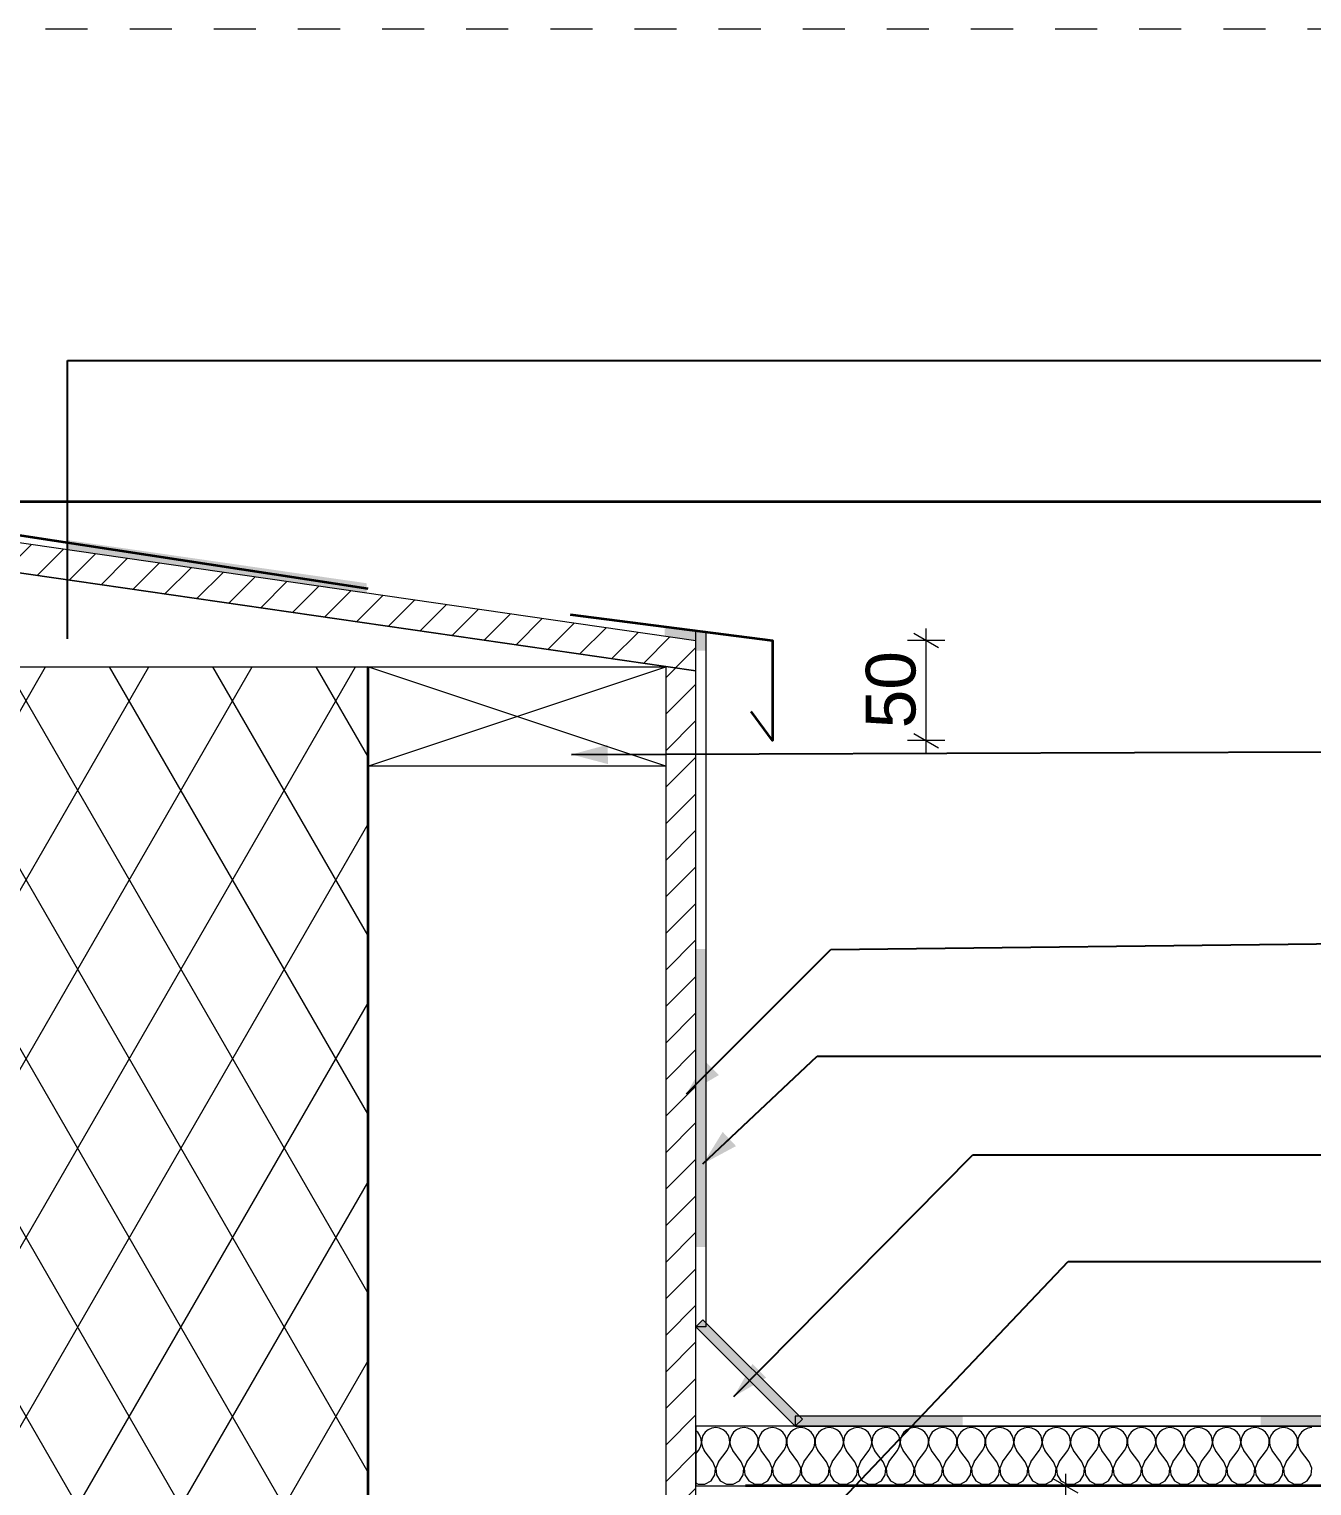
# Model space of a CAD drawing. Header units: millimetres. Extents: x -6345 to -3608, y 2414 to 4738.
# Drawn here: x -5120 to -4474, y 4005 to 4738 of the extents above; entities that cross this region are included whole.
import ezdxf

# ---------------------------------------------------------------- set-up
doc = ezdxf.new("R2010")
doc.units = ezdxf.units.MM
doc.header["$MEASUREMENT"] = 0
doc.linetypes.add('Dashed', pattern=[42.333333, 21.166667, -21.166667])
doc.linetypes.add('Wipeout_Contour', pattern=[1000, 0, -1000])
for name, color, linetype, lineweight in [('0_Pen_No__1', 7, 'Continuous', 13), ('Dimensioning - General_Pen_No__1', 7, 'Continuous', 13), ('LÕIGE_Pen_No__1', 7, 'Continuous', 13), ('New_0_Pen_No__2', 8, 'Continuous', 15), ('New_Dimensioning - General_Pen_No__1', 7, 'Continuous', 13), ('New_LÕIGE_Pen_No__1', 7, 'Continuous', 13), ('New_Shell - Roof_Pen_No__1', 7, 'Continuous', 13), ('New_Shell - Roof_Pen_No__21', 7, 'Continuous', 35), ('New_Structural - Bearing_Pen_No__21', 7, 'Continuous', 35), ('Structural - Bearing_Pen_No__1', 7, 'Continuous', 13), ('Structural - Bearing_Pen_No__27', 7, 'Continuous', 35)]:
    doc.layers.add(name, color=color, linetype=linetype, lineweight=lineweight)
for name, color, linetype in [('Dimensioning - General', 7, 'Continuous'), ('New_Dimensioning - General', 7, 'Continuous'), ('New_Shell - Roof', 7, 'Continuous'), ('Structural - Bearing', 7, 'Continuous')]:
    doc.layers.add(name, color=color, linetype=linetype)
doc.layers.add('New_Shell - Roof_Pen_No__102', color=7, linetype='Continuous', lineweight=13, true_color=0xcccccc)
doc.styles.add('GENERATED_STYLE_1', font='')
doc.styles.get('GENERATED_STYLE_1').set_extended_font_data('Arial')
doc.dimstyles.new('GENERATED_STYLE__1', dxfattribs={"dimtxt": 25, "dimasz": 9.5, "dimexe": 0.18, "dimexo": 0.0625, "dimgap": 0, "dimtad": 1, "dimdec": 0, "dimzin": 0, "dimdsep": 46, "dimtxsty": 'GENERATED_STYLE_1', "dimblk": 'ARROWHEAD_2', "dimblk1": 'ARROWHEAD_2', "dimblk2": 'ARROWHEAD_2', "dimcen": 0.09, "dimse1": 1, "dimse2": 1, "dimclrd": 7, "dimclre": 7, "dimclrt": 7, "dimadec": 0, "dimazin": 0, "dimtfac": 1, "dimtdec": 4, "dimtmove": 0, "dimatfit": 3, "dimfxl": 0, "dimtolj": 1, "dimtzin": 0, "dimarcsym": 0})
doc.dimstyles.new('GENERATED_STYLE__2', dxfattribs={"dimtxt": 30, "dimasz": 9.5, "dimexe": 0.18, "dimexo": 0.0625, "dimgap": 0, "dimtad": 1, "dimdec": 0, "dimzin": 0, "dimdsep": 46, "dimtxsty": 'GENERATED_STYLE_1', "dimblk": 'ARROWHEAD_2', "dimblk1": 'ARROWHEAD_2', "dimblk2": 'ARROWHEAD_2', "dimcen": 0.09, "dimse1": 1, "dimse2": 1, "dimclrd": 7, "dimclre": 7, "dimclrt": 7, "dimadec": 0, "dimazin": 0, "dimtfac": 1, "dimtdec": 4, "dimtmove": 0, "dimatfit": 3, "dimfxl": 0, "dimtolj": 1, "dimtzin": 0, "dimarcsym": 0})
doc.dimstyles.new('GENERATED_STYLE__4', dxfattribs={"dimtxt": 0.18, "dimasz": 0.948188, "dimexe": 0.18, "dimexo": 0.0625, "dimgap": 0, "dimtad": 0, "dimtih": 1, "dimtoh": 1, "dimdec": 4, "dimzin": 0, "dimdsep": 46, "dimcen": 0.09, "dimadec": 0, "dimazin": 0, "dimtfac": 1, "dimtdec": 4, "dimtmove": 0, "dimatfit": 3, "dimldrblk": 'ARROWHEAD_5', "dimfxl": 0, "dimtolj": 1, "dimtzin": 0, "dimarcsym": 0})
doc.dimstyles.new('GENERATED_STYLE__5', dxfattribs={"dimtxt": 0.18, "dimasz": 18.24, "dimexe": 0.18, "dimexo": 0.0625, "dimgap": 0, "dimtad": 0, "dimtih": 1, "dimtoh": 1, "dimdec": 4, "dimzin": 0, "dimdsep": 46, "dimcen": 0.09, "dimadec": 0, "dimazin": 0, "dimtfac": 1, "dimtdec": 4, "dimtmove": 0, "dimatfit": 3, "dimldrblk": 'ARROWHEAD_5', "dimfxl": 0, "dimtolj": 1, "dimtzin": 0, "dimarcsym": 0})
pattern_1 = [(45, (0, 0), (-9.192388, 9.192388), [])]

# ---------------------------------------------------------------- blocks, each defined once
blk = doc.blocks.new('*X11')
at = {"layer": 'New_Shell - Roof_Pen_No__1', "color": 7, "linetype": 'Continuous', "lineweight": 13}
for p, q in [((-4783.12, 4031.96), (-4784.02, 4032.71)), ((-4782, 4030.34), (-4783.12, 4031.96)), ((-4779.38, 4031.96), (-4780.49, 4030.34)), ((-4777.86, 4033.22), (-4779.38, 4031.96)), ((-4776.06, 4034.01), (-4777.86, 4033.22)), ((-4774.1, 4034.29), (-4776.06, 4034.01)), ((-4772.15, 4034.01), (-4774.1, 4034.29)), ((-4770.35, 4033.22), (-4772.15, 4034.01)), ((-4768.83, 4031.96), (-4770.35, 4033.22)), ((-4767.72, 4030.34), (-4768.83, 4031.96)), ((-4765.09, 4031.96), (-4766.21, 4030.34)), ((-4763.57, 4033.22), (-4765.09, 4031.96)), ((-4761.77, 4034.01), (-4763.57, 4033.22)), ((-4759.82, 4034.29), (-4761.77, 4034.01)), ((-4757.87, 4034.01), (-4759.82, 4034.29)), ((-4756.06, 4033.22), (-4757.87, 4034.01)), ((-4754.55, 4031.96), (-4756.06, 4033.22)), ((-4753.43, 4030.34), (-4754.55, 4031.96)), ((-4750.81, 4031.96), (-4751.92, 4030.34)), ((-4749.29, 4033.22), (-4750.81, 4031.96)), ((-4747.48, 4034.01), (-4749.29, 4033.22)), ((-4745.53, 4034.29), (-4747.48, 4034.01)), ((-4743.58, 4034.01), (-4745.53, 4034.29)), ((-4741.78, 4033.22), (-4743.58, 4034.01)), ((-4740.26, 4031.96), (-4741.78, 4033.22)), ((-4739.14, 4030.34), (-4740.26, 4031.96)), ((-4736.52, 4031.96), (-4737.64, 4030.34)), ((-4735, 4033.22), (-4736.52, 4031.96)), ((-4733.2, 4034.01), (-4735, 4033.22)), ((-4731.25, 4034.29), (-4733.2, 4034.01)), ((-4729.29, 4034.01), (-4731.25, 4034.29)), ((-4727.49, 4033.22), (-4729.29, 4034.01)), ((-4725.97, 4031.96), (-4727.49, 4033.22)), ((-4724.86, 4030.34), (-4725.97, 4031.96)), ((-4722.23, 4031.96), (-4723.35, 4030.34)), ((-4720.72, 4033.22), (-4722.23, 4031.96)), ((-4718.91, 4034.01), (-4720.72, 4033.22)), ((-4716.96, 4034.29), (-4718.91, 4034.01)), ((-4715.01, 4034.01), (-4716.96, 4034.29)), ((-4713.21, 4033.22), (-4715.01, 4034.01)), ((-4711.69, 4031.96), (-4713.21, 4033.22)), ((-4710.57, 4030.34), (-4711.69, 4031.96)), ((-4707.95, 4031.96), (-4709.06, 4030.34)), ((-4706.43, 4033.22), (-4707.95, 4031.96)), ((-4704.63, 4034.01), (-4706.43, 4033.22)), ((-4702.68, 4034.29), (-4704.63, 4034.01)), ((-4700.72, 4034.01), (-4702.68, 4034.29)), ((-4698.92, 4033.22), (-4700.72, 4034.01)), ((-4697.4, 4031.96), (-4698.92, 4033.22)), ((-4696.29, 4030.34), (-4697.4, 4031.96)), ((-4693.66, 4031.96), (-4694.78, 4030.34)), ((-4692.14, 4033.22), (-4693.66, 4031.96)), ((-4690.34, 4034.01), (-4692.14, 4033.22)), ((-4688.39, 4034.29), (-4690.34, 4034.01)), ((-4686.44, 4034.01), (-4688.39, 4034.29)), ((-4684.63, 4033.22), (-4686.44, 4034.01)), ((-4683.12, 4031.96), (-4684.63, 4033.22)), ((-4682, 4030.34), (-4683.12, 4031.96)), ((-4679.38, 4031.96), (-4680.49, 4030.34)), ((-4677.86, 4033.22), (-4679.38, 4031.96)), ((-4676.06, 4034.01), (-4677.86, 4033.22)), ((-4674.1, 4034.29), (-4676.06, 4034.01)), ((-4672.15, 4034.01), (-4674.1, 4034.29)), ((-4670.35, 4033.22), (-4672.15, 4034.01)), ((-4668.83, 4031.96), (-4670.35, 4033.22)), ((-4667.72, 4030.34), (-4668.83, 4031.96)), ((-4665.09, 4031.96), (-4666.21, 4030.34)), ((-4663.57, 4033.22), (-4665.09, 4031.96)), ((-4661.77, 4034.01), (-4663.57, 4033.22)), ((-4659.82, 4034.29), (-4661.77, 4034.01)), ((-4657.87, 4034.01), (-4659.82, 4034.29)), ((-4656.06, 4033.22), (-4657.87, 4034.01)), ((-4654.55, 4031.96), (-4656.06, 4033.22)), ((-4653.43, 4030.34), (-4654.55, 4031.96)), ((-4650.81, 4031.96), (-4651.92, 4030.34)), ((-4649.29, 4033.22), (-4650.81, 4031.96)), ((-4647.48, 4034.01), (-4649.29, 4033.22)), ((-4645.53, 4034.29), (-4647.48, 4034.01)), ((-4643.58, 4034.01), (-4645.53, 4034.29)), ((-4641.78, 4033.22), (-4643.58, 4034.01)), ((-4640.26, 4031.96), (-4641.78, 4033.22)), ((-4639.14, 4030.34), (-4640.26, 4031.96)), ((-4636.52, 4031.96), (-4637.64, 4030.34)), ((-4635, 4033.22), (-4636.52, 4031.96)), ((-4633.2, 4034.01), (-4635, 4033.22)), ((-4631.25, 4034.29), (-4633.2, 4034.01)), ((-4629.29, 4034.01), (-4631.25, 4034.29)), ((-4627.49, 4033.22), (-4629.29, 4034.01)), ((-4625.97, 4031.96), (-4627.49, 4033.22)), ((-4624.86, 4030.34), (-4625.97, 4031.96)), ((-4622.23, 4031.96), (-4623.35, 4030.34)), ((-4620.72, 4033.22), (-4622.23, 4031.96)), ((-4618.91, 4034.01), (-4620.72, 4033.22)), ((-4616.96, 4034.29), (-4618.91, 4034.01)), ((-4615.01, 4034.01), (-4616.96, 4034.29)), ((-4613.21, 4033.22), (-4615.01, 4034.01)), ((-4611.69, 4031.96), (-4613.21, 4033.22)), ((-4610.57, 4030.34), (-4611.69, 4031.96)), ((-4607.95, 4031.96), (-4609.06, 4030.34)), ((-4606.43, 4033.22), (-4607.95, 4031.96)), ((-4604.63, 4034.01), (-4606.43, 4033.22)), ((-4602.68, 4034.29), (-4604.63, 4034.01)), ((-4600.72, 4034.01), (-4602.68, 4034.29)), ((-4598.92, 4033.22), (-4600.72, 4034.01)), ((-4597.4, 4031.96), (-4598.92, 4033.22)), ((-4596.29, 4030.34), (-4597.4, 4031.96)), ((-4593.66, 4031.96), (-4594.78, 4030.34)), ((-4592.14, 4033.22), (-4593.66, 4031.96)), ((-4590.34, 4034.01), (-4592.14, 4033.22)), ((-4588.39, 4034.29), (-4590.34, 4034.01)), ((-4586.44, 4034.01), (-4588.39, 4034.29)), ((-4584.63, 4033.22), (-4586.44, 4034.01)), ((-4583.12, 4031.96), (-4584.63, 4033.22)), ((-4582, 4030.34), (-4583.12, 4031.96)), ((-4579.38, 4031.96), (-4580.49, 4030.34)), ((-4577.86, 4033.22), (-4579.38, 4031.96)), ((-4576.06, 4034.01), (-4577.86, 4033.22)), ((-4574.1, 4034.29), (-4576.06, 4034.01)), ((-4572.15, 4034.01), (-4574.1, 4034.29)), ((-4570.35, 4033.22), (-4572.15, 4034.01)), ((-4568.83, 4031.96), (-4570.35, 4033.22)), ((-4567.72, 4030.34), (-4568.83, 4031.96)), ((-4565.09, 4031.96), (-4566.21, 4030.34)), ((-4563.57, 4033.22), (-4565.09, 4031.96)), ((-4561.77, 4034.01), (-4563.57, 4033.22)), ((-4559.82, 4034.29), (-4561.77, 4034.01)), ((-4557.87, 4034.01), (-4559.82, 4034.29)), ((-4556.06, 4033.22), (-4557.87, 4034.01)), ((-4554.55, 4031.96), (-4556.06, 4033.22)), ((-4553.43, 4030.34), (-4554.55, 4031.96)), ((-4550.81, 4031.96), (-4551.92, 4030.34)), ((-4549.29, 4033.22), (-4550.81, 4031.96)), ((-4547.48, 4034.01), (-4549.29, 4033.22)), ((-4545.53, 4034.29), (-4547.48, 4034.01)), ((-4543.58, 4034.01), (-4545.53, 4034.29)), ((-4541.78, 4033.22), (-4543.58, 4034.01)), ((-4540.26, 4031.96), (-4541.78, 4033.22)), ((-4539.14, 4030.34), (-4540.26, 4031.96)), ((-4536.52, 4031.96), (-4537.64, 4030.34)), ((-4535, 4033.22), (-4536.52, 4031.96)), ((-4533.2, 4034.01), (-4535, 4033.22)), ((-4531.25, 4034.29), (-4533.2, 4034.01)), ((-4529.29, 4034.01), (-4531.25, 4034.29)), ((-4527.49, 4033.22), (-4529.29, 4034.01)), ((-4525.97, 4031.96), (-4527.49, 4033.22)), ((-4524.86, 4030.34), (-4525.97, 4031.96)), ((-4522.23, 4031.96), (-4523.35, 4030.34)), ((-4520.72, 4033.22), (-4522.23, 4031.96)), ((-4518.91, 4034.01), (-4520.72, 4033.22)), ((-4516.96, 4034.29), (-4518.91, 4034.01)), ((-4515.01, 4034.01), (-4516.96, 4034.29)), ((-4513.21, 4033.22), (-4515.01, 4034.01)), ((-4511.69, 4031.96), (-4513.21, 4033.22)), ((-4510.57, 4030.34), (-4511.69, 4031.96)), ((-4507.95, 4031.96), (-4509.06, 4030.34)), ((-4506.43, 4033.22), (-4507.95, 4031.96)), ((-4504.63, 4034.01), (-4506.43, 4033.22)), ((-4502.68, 4034.29), (-4504.63, 4034.01)), ((-4500.72, 4034.01), (-4502.68, 4034.29)), ((-4498.92, 4033.22), (-4500.72, 4034.01)), ((-4497.4, 4031.96), (-4498.92, 4033.22)), ((-4496.29, 4030.34), (-4497.4, 4031.96)), ((-4493.66, 4031.96), (-4494.78, 4030.34)), ((-4492.14, 4033.22), (-4493.66, 4031.96)), ((-4490.34, 4034.01), (-4492.14, 4033.22)), ((-4488.39, 4034.29), (-4490.34, 4034.01)), ((-4486.44, 4034.01), (-4488.39, 4034.29)), ((-4484.63, 4033.22), (-4486.44, 4034.01)), ((-4483.12, 4031.96), (-4484.63, 4033.22)), ((-4482, 4030.34), (-4483.12, 4031.96)), ((-4479.38, 4031.96), (-4480.49, 4030.34)), ((-4477.86, 4033.22), (-4479.38, 4031.96)), ((-4476.06, 4034.01), (-4477.86, 4033.22)), ((-4474.1, 4034.29), (-4476.06, 4034.01)), ((-4782.68, 4022.86), (-4781.72, 4024.58)), ((-4781.37, 4028.47), (-4782, 4030.34)), ((-4781.72, 4024.58), (-4781.28, 4026.5)), ((-4781.28, 4026.5), (-4781.37, 4028.47)), ((-4781.12, 4028.47), (-4781.22, 4026.5)), ((-4781.22, 4026.5), (-4780.77, 4024.58)), ((-4780.49, 4030.34), (-4781.12, 4028.47)), ((-4780.77, 4024.58), (-4779.82, 4022.86)), ((-4768.39, 4022.86), (-4767.44, 4024.58)), ((-4767.09, 4028.47), (-4767.72, 4030.34)), ((-4767.44, 4024.58), (-4766.99, 4026.5)), ((-4766.99, 4026.5), (-4767.09, 4028.47)), ((-4766.84, 4028.47), (-4766.93, 4026.5)), ((-4766.93, 4026.5), (-4766.49, 4024.58)), ((-4766.21, 4030.34), (-4766.84, 4028.47)), ((-4766.49, 4024.58), (-4765.53, 4022.86)), ((-4754.1, 4022.86), (-4753.15, 4024.58)), ((-4752.8, 4028.47), (-4753.43, 4030.34)), ((-4753.15, 4024.58), (-4752.7, 4026.5)), ((-4752.7, 4026.5), (-4752.8, 4028.47)), ((-4752.55, 4028.47), (-4752.65, 4026.5)), ((-4752.65, 4026.5), (-4752.2, 4024.58)), ((-4751.92, 4030.34), (-4752.55, 4028.47)), ((-4752.2, 4024.58), (-4751.25, 4022.86)), ((-4739.82, 4022.86), (-4738.86, 4024.58)), ((-4738.51, 4028.47), (-4739.14, 4030.34)), ((-4738.86, 4024.58), (-4738.42, 4026.5)), ((-4738.42, 4026.5), (-4738.51, 4028.47)), ((-4738.27, 4028.47), (-4738.36, 4026.5)), ((-4738.36, 4026.5), (-4737.91, 4024.58)), ((-4737.64, 4030.34), (-4738.27, 4028.47)), ((-4737.91, 4024.58), (-4736.96, 4022.86)), ((-4725.53, 4022.86), (-4724.58, 4024.58)), ((-4724.23, 4028.47), (-4724.86, 4030.34)), ((-4724.58, 4024.58), (-4724.13, 4026.5)), ((-4724.13, 4026.5), (-4724.23, 4028.47)), ((-4723.98, 4028.47), (-4724.07, 4026.5)), ((-4724.07, 4026.5), (-4723.63, 4024.58)), ((-4723.35, 4030.34), (-4723.98, 4028.47)), ((-4723.63, 4024.58), (-4722.68, 4022.86)), ((-4711.25, 4022.86), (-4710.29, 4024.58)), ((-4709.94, 4028.47), (-4710.57, 4030.34)), ((-4710.29, 4024.58), (-4709.85, 4026.5)), ((-4709.85, 4026.5), (-4709.94, 4028.47)), ((-4709.69, 4028.47), (-4709.79, 4026.5)), ((-4709.79, 4026.5), (-4709.34, 4024.58)), ((-4709.06, 4030.34), (-4709.69, 4028.47)), ((-4709.34, 4024.58), (-4708.39, 4022.86)), ((-4696.96, 4022.86), (-4696.01, 4024.58)), ((-4695.66, 4028.47), (-4696.29, 4030.34)), ((-4696.01, 4024.58), (-4695.56, 4026.5)), ((-4695.56, 4026.5), (-4695.66, 4028.47)), ((-4695.41, 4028.47), (-4695.5, 4026.5)), ((-4695.5, 4026.5), (-4695.06, 4024.58)), ((-4694.78, 4030.34), (-4695.41, 4028.47)), ((-4695.06, 4024.58), (-4694.1, 4022.86)), ((-4682.68, 4022.86), (-4681.72, 4024.58)), ((-4681.37, 4028.47), (-4682, 4030.34)), ((-4681.72, 4024.58), (-4681.28, 4026.5)), ((-4681.28, 4026.5), (-4681.37, 4028.47)), ((-4681.12, 4028.47), (-4681.22, 4026.5)), ((-4681.22, 4026.5), (-4680.77, 4024.58)), ((-4680.49, 4030.34), (-4681.12, 4028.47)), ((-4680.77, 4024.58), (-4679.82, 4022.86)), ((-4668.39, 4022.86), (-4667.44, 4024.58)), ((-4667.09, 4028.47), (-4667.72, 4030.34)), ((-4667.44, 4024.58), (-4666.99, 4026.5)), ((-4666.99, 4026.5), (-4667.09, 4028.47)), ((-4666.84, 4028.47), (-4666.93, 4026.5)), ((-4666.93, 4026.5), (-4666.49, 4024.58)), ((-4666.21, 4030.34), (-4666.84, 4028.47)), ((-4666.49, 4024.58), (-4665.53, 4022.86)), ((-4654.1, 4022.86), (-4653.15, 4024.58)), ((-4652.8, 4028.47), (-4653.43, 4030.34)), ((-4653.15, 4024.58), (-4652.7, 4026.5)), ((-4652.7, 4026.5), (-4652.8, 4028.47)), ((-4652.55, 4028.47), (-4652.65, 4026.5)), ((-4652.65, 4026.5), (-4652.2, 4024.58)), ((-4651.92, 4030.34), (-4652.55, 4028.47)), ((-4652.2, 4024.58), (-4651.25, 4022.86)), ((-4639.82, 4022.86), (-4638.86, 4024.58)), ((-4638.51, 4028.47), (-4639.14, 4030.34)), ((-4638.86, 4024.58), (-4638.42, 4026.5)), ((-4638.42, 4026.5), (-4638.51, 4028.47)), ((-4638.27, 4028.47), (-4638.36, 4026.5)), ((-4638.36, 4026.5), (-4637.91, 4024.58)), ((-4637.64, 4030.34), (-4638.27, 4028.47)), ((-4637.91, 4024.58), (-4636.96, 4022.86)), ((-4625.53, 4022.86), (-4624.58, 4024.58)), ((-4624.23, 4028.47), (-4624.86, 4030.34)), ((-4624.58, 4024.58), (-4624.13, 4026.5)), ((-4624.13, 4026.5), (-4624.23, 4028.47)), ((-4623.98, 4028.47), (-4624.07, 4026.5)), ((-4624.07, 4026.5), (-4623.63, 4024.58)), ((-4623.35, 4030.34), (-4623.98, 4028.47)), ((-4623.63, 4024.58), (-4622.68, 4022.86)), ((-4611.25, 4022.86), (-4610.29, 4024.58)), ((-4609.94, 4028.47), (-4610.57, 4030.34)), ((-4610.29, 4024.58), (-4609.85, 4026.5)), ((-4609.85, 4026.5), (-4609.94, 4028.47)), ((-4609.69, 4028.47), (-4609.79, 4026.5)), ((-4609.79, 4026.5), (-4609.34, 4024.58)), ((-4609.06, 4030.34), (-4609.69, 4028.47)), ((-4609.34, 4024.58), (-4608.39, 4022.86)), ((-4596.96, 4022.86), (-4596.01, 4024.58)), ((-4595.66, 4028.47), (-4596.29, 4030.34)), ((-4596.01, 4024.58), (-4595.56, 4026.5)), ((-4595.56, 4026.5), (-4595.66, 4028.47)), ((-4595.41, 4028.47), (-4595.5, 4026.5)), ((-4595.5, 4026.5), (-4595.06, 4024.58)), ((-4594.78, 4030.34), (-4595.41, 4028.47)), ((-4595.06, 4024.58), (-4594.1, 4022.86)), ((-4582.68, 4022.86), (-4581.72, 4024.58)), ((-4581.37, 4028.47), (-4582, 4030.34)), ((-4581.72, 4024.58), (-4581.28, 4026.5)), ((-4581.28, 4026.5), (-4581.37, 4028.47)), ((-4581.12, 4028.47), (-4581.22, 4026.5)), ((-4581.22, 4026.5), (-4580.77, 4024.58)), ((-4580.49, 4030.34), (-4581.12, 4028.47)), ((-4580.77, 4024.58), (-4579.82, 4022.86)), ((-4568.39, 4022.86), (-4567.44, 4024.58)), ((-4567.09, 4028.47), (-4567.72, 4030.34)), ((-4567.44, 4024.58), (-4566.99, 4026.5)), ((-4566.99, 4026.5), (-4567.09, 4028.47)), ((-4566.84, 4028.47), (-4566.93, 4026.5)), ((-4566.93, 4026.5), (-4566.49, 4024.58)), ((-4566.21, 4030.34), (-4566.84, 4028.47)), ((-4566.49, 4024.58), (-4565.53, 4022.86)), ((-4554.1, 4022.86), (-4553.15, 4024.58)), ((-4552.8, 4028.47), (-4553.43, 4030.34)), ((-4553.15, 4024.58), (-4552.7, 4026.5)), ((-4552.7, 4026.5), (-4552.8, 4028.47)), ((-4552.55, 4028.47), (-4552.65, 4026.5)), ((-4552.65, 4026.5), (-4552.2, 4024.58)), ((-4551.92, 4030.34), (-4552.55, 4028.47)), ((-4552.2, 4024.58), (-4551.25, 4022.86)), ((-4539.82, 4022.86), (-4538.86, 4024.58)), ((-4538.51, 4028.47), (-4539.14, 4030.34)), ((-4538.86, 4024.58), (-4538.42, 4026.5)), ((-4538.42, 4026.5), (-4538.51, 4028.47)), ((-4538.27, 4028.47), (-4538.36, 4026.5)), ((-4538.36, 4026.5), (-4537.91, 4024.58)), ((-4537.64, 4030.34), (-4538.27, 4028.47)), ((-4537.91, 4024.58), (-4536.96, 4022.86)), ((-4525.53, 4022.86), (-4524.58, 4024.58)), ((-4524.23, 4028.47), (-4524.86, 4030.34)), ((-4524.58, 4024.58), (-4524.13, 4026.5)), ((-4524.13, 4026.5), (-4524.23, 4028.47)), ((-4523.98, 4028.47), (-4524.07, 4026.5)), ((-4524.07, 4026.5), (-4523.63, 4024.58)), ((-4523.35, 4030.34), (-4523.98, 4028.47)), ((-4523.63, 4024.58), (-4522.68, 4022.86)), ((-4511.25, 4022.86), (-4510.29, 4024.58)), ((-4509.94, 4028.47), (-4510.57, 4030.34)), ((-4510.29, 4024.58), (-4509.85, 4026.5)), ((-4509.85, 4026.5), (-4509.94, 4028.47)), ((-4509.69, 4028.47), (-4509.79, 4026.5)), ((-4509.79, 4026.5), (-4509.34, 4024.58)), ((-4509.06, 4030.34), (-4509.69, 4028.47)), ((-4509.34, 4024.58), (-4508.39, 4022.86)), ((-4496.96, 4022.86), (-4496.01, 4024.58)), ((-4495.66, 4028.47), (-4496.29, 4030.34)), ((-4496.01, 4024.58), (-4495.56, 4026.5)), ((-4495.56, 4026.5), (-4495.66, 4028.47)), ((-4495.41, 4028.47), (-4495.5, 4026.5)), ((-4495.5, 4026.5), (-4495.06, 4024.58)), ((-4494.78, 4030.34), (-4495.41, 4028.47)), ((-4495.06, 4024.58), (-4494.1, 4022.86)), ((-4482.68, 4022.86), (-4481.72, 4024.58)), ((-4481.37, 4028.47), (-4482, 4030.34)), ((-4481.72, 4024.58), (-4481.28, 4026.5)), ((-4481.28, 4026.5), (-4481.37, 4028.47)), ((-4481.12, 4028.47), (-4481.22, 4026.5)), ((-4481.22, 4026.5), (-4480.77, 4024.58)), ((-4480.49, 4030.34), (-4481.12, 4028.47)), ((-4480.77, 4024.58), (-4479.82, 4022.86)), ((-4784.02, 4021.06), (-4782.68, 4022.86)), ((-4775.53, 4017.14), (-4779.82, 4022.86)), ((-4774.19, 4013.93), (-4775.53, 4017.14)), ((-4772.68, 4017.14), (-4774.02, 4013.93)), ((-4772.68, 4017.14), (-4768.39, 4022.86)), ((-4761.25, 4017.14), (-4765.53, 4022.86)), ((-4759.9, 4013.93), (-4761.25, 4017.14)), ((-4758.39, 4017.14), (-4759.74, 4013.93)), ((-4758.39, 4017.14), (-4754.1, 4022.86)), ((-4746.96, 4017.14), (-4751.25, 4022.86)), ((-4745.61, 4013.93), (-4746.96, 4017.14)), ((-4744.1, 4017.14), (-4745.45, 4013.93)), ((-4744.1, 4017.14), (-4739.82, 4022.86)), ((-4732.68, 4017.14), (-4736.96, 4022.86)), ((-4731.33, 4013.93), (-4732.68, 4017.14)), ((-4729.82, 4017.14), (-4731.16, 4013.93)), ((-4729.82, 4017.14), (-4725.53, 4022.86)), ((-4718.39, 4017.14), (-4722.68, 4022.86)), ((-4717.04, 4013.93), (-4718.39, 4017.14)), ((-4715.53, 4017.14), (-4716.88, 4013.93)), ((-4715.53, 4017.14), (-4711.25, 4022.86)), ((-4704.1, 4017.14), (-4708.39, 4022.86)), ((-4702.76, 4013.93), (-4704.1, 4017.14)), ((-4701.25, 4017.14), (-4702.59, 4013.93)), ((-4701.25, 4017.14), (-4696.96, 4022.86)), ((-4689.82, 4017.14), (-4694.1, 4022.86)), ((-4688.47, 4013.93), (-4689.82, 4017.14)), ((-4686.96, 4017.14), (-4688.31, 4013.93)), ((-4686.96, 4017.14), (-4682.68, 4022.86)), ((-4675.53, 4017.14), (-4679.82, 4022.86)), ((-4674.19, 4013.93), (-4675.53, 4017.14)), ((-4672.68, 4017.14), (-4674.02, 4013.93)), ((-4672.68, 4017.14), (-4668.39, 4022.86)), ((-4661.25, 4017.14), (-4665.53, 4022.86)), ((-4659.9, 4013.93), (-4661.25, 4017.14)), ((-4658.39, 4017.14), (-4659.74, 4013.93)), ((-4658.39, 4017.14), (-4654.1, 4022.86)), ((-4646.96, 4017.14), (-4651.25, 4022.86)), ((-4645.61, 4013.93), (-4646.96, 4017.14)), ((-4644.1, 4017.14), (-4645.45, 4013.93)), ((-4644.1, 4017.14), (-4639.82, 4022.86)), ((-4632.68, 4017.14), (-4636.96, 4022.86)), ((-4631.33, 4013.93), (-4632.68, 4017.14)), ((-4629.82, 4017.14), (-4631.16, 4013.93)), ((-4629.82, 4017.14), (-4625.53, 4022.86)), ((-4618.39, 4017.14), (-4622.68, 4022.86)), ((-4617.04, 4013.93), (-4618.39, 4017.14)), ((-4615.53, 4017.14), (-4616.88, 4013.93)), ((-4615.53, 4017.14), (-4611.25, 4022.86)), ((-4604.1, 4017.14), (-4608.39, 4022.86)), ((-4602.76, 4013.93), (-4604.1, 4017.14)), ((-4601.25, 4017.14), (-4602.59, 4013.93)), ((-4601.25, 4017.14), (-4596.96, 4022.86)), ((-4589.82, 4017.14), (-4594.1, 4022.86)), ((-4588.47, 4013.93), (-4589.82, 4017.14)), ((-4586.96, 4017.14), (-4588.31, 4013.93)), ((-4586.96, 4017.14), (-4582.68, 4022.86)), ((-4575.53, 4017.14), (-4579.82, 4022.86)), ((-4574.19, 4013.93), (-4575.53, 4017.14)), ((-4572.68, 4017.14), (-4574.02, 4013.93)), ((-4572.68, 4017.14), (-4568.39, 4022.86)), ((-4561.25, 4017.14), (-4565.53, 4022.86)), ((-4559.9, 4013.93), (-4561.25, 4017.14)), ((-4558.39, 4017.14), (-4559.74, 4013.93)), ((-4558.39, 4017.14), (-4554.1, 4022.86)), ((-4546.96, 4017.14), (-4551.25, 4022.86)), ((-4545.61, 4013.93), (-4546.96, 4017.14)), ((-4544.1, 4017.14), (-4545.45, 4013.93)), ((-4544.1, 4017.14), (-4539.82, 4022.86)), ((-4532.68, 4017.14), (-4536.96, 4022.86)), ((-4531.33, 4013.93), (-4532.68, 4017.14)), ((-4529.82, 4017.14), (-4531.16, 4013.93)), ((-4529.82, 4017.14), (-4525.53, 4022.86)), ((-4518.39, 4017.14), (-4522.68, 4022.86)), ((-4517.04, 4013.93), (-4518.39, 4017.14)), ((-4515.53, 4017.14), (-4516.88, 4013.93)), ((-4515.53, 4017.14), (-4511.25, 4022.86)), ((-4504.1, 4017.14), (-4508.39, 4022.86)), ((-4502.76, 4013.93), (-4504.1, 4017.14)), ((-4501.25, 4017.14), (-4502.59, 4013.93)), ((-4501.25, 4017.14), (-4496.96, 4022.86)), ((-4489.82, 4017.14), (-4494.1, 4022.86)), ((-4488.47, 4013.93), (-4489.82, 4017.14)), ((-4486.96, 4017.14), (-4488.31, 4013.93)), ((-4486.96, 4017.14), (-4482.68, 4022.86)), ((-4475.53, 4017.14), (-4479.82, 4022.86)), ((-4474.19, 4013.93), (-4475.53, 4017.14)), ((-4776.44, 4007.57), (-4774.51, 4010.47)), ((-4774.51, 4010.47), (-4774.19, 4013.93)), ((-4774.02, 4013.93), (-4773.69, 4010.47)), ((-4773.69, 4010.47), (-4771.77, 4007.57)), ((-4762.15, 4007.57), (-4760.23, 4010.47)), ((-4760.23, 4010.47), (-4759.9, 4013.93)), ((-4759.74, 4013.93), (-4759.41, 4010.47)), ((-4759.41, 4010.47), (-4757.48, 4007.57)), ((-4747.87, 4007.57), (-4745.94, 4010.47)), ((-4745.94, 4010.47), (-4745.61, 4013.93)), ((-4745.45, 4013.93), (-4745.12, 4010.47)), ((-4745.12, 4010.47), (-4743.2, 4007.57)), ((-4733.58, 4007.57), (-4731.66, 4010.47)), ((-4731.66, 4010.47), (-4731.33, 4013.93)), ((-4731.16, 4013.93), (-4730.84, 4010.47)), ((-4730.84, 4010.47), (-4728.91, 4007.57)), ((-4719.3, 4007.57), (-4717.37, 4010.47)), ((-4717.37, 4010.47), (-4717.04, 4013.93)), ((-4716.88, 4013.93), (-4716.55, 4010.47)), ((-4716.55, 4010.47), (-4714.62, 4007.57)), ((-4705.01, 4007.57), (-4703.09, 4010.47)), ((-4703.09, 4010.47), (-4702.76, 4013.93)), ((-4702.59, 4013.93), (-4702.26, 4010.47)), ((-4702.26, 4010.47), (-4700.34, 4007.57)), ((-4690.73, 4007.57), (-4688.8, 4010.47)), ((-4688.8, 4010.47), (-4688.47, 4013.93)), ((-4688.31, 4013.93), (-4687.98, 4010.47)), ((-4687.98, 4010.47), (-4686.05, 4007.57)), ((-4676.44, 4007.57), (-4674.51, 4010.47)), ((-4674.51, 4010.47), (-4674.19, 4013.93)), ((-4674.02, 4013.93), (-4673.69, 4010.47)), ((-4673.69, 4010.47), (-4671.77, 4007.57)), ((-4662.15, 4007.57), (-4660.23, 4010.47)), ((-4660.23, 4010.47), (-4659.9, 4013.93)), ((-4659.74, 4013.93), (-4659.41, 4010.47)), ((-4659.41, 4010.47), (-4657.48, 4007.57)), ((-4647.87, 4007.57), (-4645.94, 4010.47)), ((-4645.94, 4010.47), (-4645.61, 4013.93)), ((-4645.45, 4013.93), (-4645.12, 4010.47)), ((-4645.12, 4010.47), (-4643.2, 4007.57)), ((-4633.58, 4007.57), (-4631.66, 4010.47)), ((-4631.66, 4010.47), (-4631.33, 4013.93)), ((-4631.16, 4013.93), (-4630.84, 4010.47)), ((-4630.84, 4010.47), (-4628.91, 4007.57)), ((-4619.3, 4007.57), (-4617.37, 4010.47)), ((-4617.37, 4010.47), (-4617.04, 4013.93)), ((-4616.88, 4013.93), (-4616.55, 4010.47)), ((-4616.55, 4010.47), (-4614.62, 4007.57)), ((-4605.01, 4007.57), (-4603.09, 4010.47)), ((-4603.09, 4010.47), (-4602.76, 4013.93)), ((-4602.59, 4013.93), (-4602.26, 4010.47)), ((-4602.26, 4010.47), (-4600.34, 4007.57)), ((-4590.73, 4007.57), (-4588.8, 4010.47)), ((-4588.8, 4010.47), (-4588.47, 4013.93)), ((-4588.31, 4013.93), (-4587.98, 4010.47)), ((-4587.98, 4010.47), (-4586.05, 4007.57)), ((-4576.44, 4007.57), (-4574.51, 4010.47)), ((-4574.51, 4010.47), (-4574.19, 4013.93)), ((-4574.02, 4013.93), (-4573.69, 4010.47)), ((-4573.69, 4010.47), (-4571.77, 4007.57)), ((-4562.15, 4007.57), (-4560.23, 4010.47)), ((-4560.23, 4010.47), (-4559.9, 4013.93)), ((-4559.74, 4013.93), (-4559.41, 4010.47)), ((-4559.41, 4010.47), (-4557.48, 4007.57)), ((-4547.87, 4007.57), (-4545.94, 4010.47)), ((-4545.94, 4010.47), (-4545.61, 4013.93)), ((-4545.45, 4013.93), (-4545.12, 4010.47)), ((-4545.12, 4010.47), (-4543.2, 4007.57)), ((-4533.58, 4007.57), (-4531.66, 4010.47)), ((-4531.66, 4010.47), (-4531.33, 4013.93)), ((-4531.16, 4013.93), (-4530.84, 4010.47)), ((-4530.84, 4010.47), (-4528.91, 4007.57)), ((-4519.3, 4007.57), (-4517.37, 4010.47)), ((-4517.37, 4010.47), (-4517.04, 4013.93)), ((-4516.88, 4013.93), (-4516.55, 4010.47)), ((-4516.55, 4010.47), (-4514.62, 4007.57)), ((-4505.01, 4007.57), (-4503.09, 4010.47)), ((-4503.09, 4010.47), (-4502.76, 4013.93)), ((-4502.59, 4013.93), (-4502.26, 4010.47)), ((-4502.26, 4010.47), (-4500.34, 4007.57)), ((-4490.73, 4007.57), (-4488.8, 4010.47)), ((-4488.8, 4010.47), (-4488.47, 4013.93)), ((-4488.31, 4013.93), (-4487.98, 4010.47)), ((-4487.98, 4010.47), (-4486.05, 4007.57)), ((-4476.44, 4007.57), (-4474.51, 4010.47)), ((-4474.51, 4010.47), (-4474.19, 4013.93)), ((-4784.02, 4006.48), (-4782.99, 4005.93)), ((-4782.99, 4005.93), (-4779.51, 4005.93)), ((-4779.51, 4005.93), (-4776.44, 4007.57)), ((-4771.77, 4007.57), (-4768.7, 4005.93)), ((-4768.7, 4005.93), (-4765.22, 4005.93)), ((-4765.22, 4005.93), (-4762.15, 4007.57)), ((-4757.48, 4007.57), (-4754.41, 4005.93)), ((-4754.41, 4005.93), (-4750.94, 4005.93)), ((-4750.94, 4005.93), (-4747.87, 4007.57)), ((-4743.2, 4007.57), (-4740.13, 4005.93)), ((-4740.13, 4005.93), (-4736.65, 4005.93)), ((-4736.65, 4005.93), (-4733.58, 4007.57)), ((-4728.91, 4007.57), (-4725.84, 4005.93)), ((-4725.84, 4005.93), (-4722.36, 4005.93)), ((-4722.36, 4005.93), (-4719.3, 4007.57)), ((-4714.62, 4007.57), (-4711.56, 4005.93)), ((-4711.56, 4005.93), (-4708.08, 4005.93)), ((-4708.08, 4005.93), (-4705.01, 4007.57)), ((-4700.34, 4007.57), (-4697.27, 4005.93)), ((-4697.27, 4005.93), (-4693.79, 4005.93)), ((-4693.79, 4005.93), (-4690.73, 4007.57)), ((-4686.05, 4007.57), (-4682.99, 4005.93)), ((-4682.99, 4005.93), (-4679.51, 4005.93)), ((-4679.51, 4005.93), (-4676.44, 4007.57)), ((-4671.77, 4007.57), (-4668.7, 4005.93)), ((-4668.7, 4005.93), (-4665.22, 4005.93)), ((-4665.22, 4005.93), (-4662.15, 4007.57)), ((-4657.48, 4007.57), (-4654.41, 4005.93)), ((-4654.41, 4005.93), (-4650.94, 4005.93)), ((-4650.94, 4005.93), (-4647.87, 4007.57)), ((-4643.2, 4007.57), (-4640.13, 4005.93)), ((-4640.13, 4005.93), (-4636.65, 4005.93)), ((-4636.65, 4005.93), (-4633.58, 4007.57)), ((-4628.91, 4007.57), (-4625.84, 4005.93)), ((-4625.84, 4005.93), (-4622.36, 4005.93)), ((-4622.36, 4005.93), (-4619.3, 4007.57)), ((-4614.62, 4007.57), (-4611.56, 4005.93)), ((-4611.56, 4005.93), (-4608.08, 4005.93)), ((-4608.08, 4005.93), (-4605.01, 4007.57)), ((-4600.34, 4007.57), (-4597.27, 4005.93)), ((-4597.27, 4005.93), (-4593.79, 4005.93)), ((-4593.79, 4005.93), (-4590.73, 4007.57)), ((-4586.05, 4007.57), (-4582.99, 4005.93)), ((-4582.99, 4005.93), (-4579.51, 4005.93)), ((-4579.51, 4005.93), (-4576.44, 4007.57)), ((-4571.77, 4007.57), (-4568.7, 4005.93)), ((-4568.7, 4005.93), (-4565.22, 4005.93)), ((-4565.22, 4005.93), (-4562.15, 4007.57)), ((-4557.48, 4007.57), (-4554.41, 4005.93)), ((-4554.41, 4005.93), (-4550.94, 4005.93)), ((-4550.94, 4005.93), (-4547.87, 4007.57)), ((-4543.2, 4007.57), (-4540.13, 4005.93)), ((-4540.13, 4005.93), (-4536.65, 4005.93)), ((-4536.65, 4005.93), (-4533.58, 4007.57)), ((-4528.91, 4007.57), (-4525.84, 4005.93)), ((-4525.84, 4005.93), (-4522.36, 4005.93)), ((-4522.36, 4005.93), (-4519.3, 4007.57)), ((-4514.62, 4007.57), (-4511.56, 4005.93)), ((-4511.56, 4005.93), (-4508.08, 4005.93)), ((-4508.08, 4005.93), (-4505.01, 4007.57)), ((-4500.34, 4007.57), (-4497.27, 4005.93)), ((-4497.27, 4005.93), (-4493.79, 4005.93)), ((-4493.79, 4005.93), (-4490.73, 4007.57)), ((-4486.05, 4007.57), (-4482.99, 4005.93)), ((-4482.99, 4005.93), (-4479.51, 4005.93)), ((-4479.51, 4005.93), (-4476.44, 4007.57))]:
    blk.add_line(p, q, dxfattribs=at)
blk = doc.blocks.new('*X12')
at = {"layer": 'New_Shell - Roof', "linetype": 'Continuous', "lineweight": 0, "true_color": 0x000000}
for points in [[(-4649.81, 4040), (-4734.02, 4040), (-4734.02, 4035), (-4649.81, 4035)], [(-4349.8, 4040), (-4499.81, 4040), (-4499.81, 4035), (-4349.8, 4035)], [(-4049.81, 4040), (-4199.8, 4040), (-4199.8, 4035), (-4049.81, 4035)], [(-3749.8, 4040), (-3899.81, 4040), (-3899.81, 4035), (-3749.8, 4035)]]:
    blk.add_hatch(color=18, dxfattribs=at).paths.add_polyline_path(points)
blk = doc.blocks.new('*X15')
at = {"layer": 'New_Shell - Roof', "linetype": 'Continuous', "lineweight": 0, "true_color": 0x000000}
for points in [[(-4949.78, 4459.1), (-5099.78, 4480.71), (-5099.78, 4475.66), (-4949.78, 4454.06)], [(-4784.02, 4435.22), (-4799.78, 4437.49), (-4799.78, 4432.45), (-4784.03, 4430.18)]]:
    blk.add_hatch(color=18, dxfattribs=at).paths.add_polyline_path(points)
blk = doc.blocks.new('*X16')
at = {"layer": 'New_Shell - Roof', "linetype": 'Continuous', "lineweight": 0, "true_color": 0x000000}
for points in [[(-4649.81, 4040), (-4734.02, 4040), (-4734.02, 4035), (-4649.81, 4035)], [(-4349.8, 4040), (-4499.81, 4040), (-4499.81, 4035), (-4349.8, 4035)], [(-4049.81, 4040), (-4199.8, 4040), (-4199.8, 4035), (-4049.81, 4035)], [(-3749.8, 4040), (-3899.81, 4040), (-3899.81, 4035), (-3749.8, 4035)]]:
    blk.add_hatch(color=18, dxfattribs=at).paths.add_polyline_path(points)
blk = doc.blocks.new('*X18')
at = {"layer": 'New_Shell - Roof', "linetype": 'Continuous', "lineweight": 0, "true_color": 0x000000}
for points in [[(-4780.49, 4088.54), (-4784.02, 4085), (-4748.9, 4049.88), (-4741.83, 4049.88)], [(-4748.9, 4049.88), (-4734.02, 4035), (-4730.49, 4038.54), (-4741.83, 4049.88)]]:
    blk.add_hatch(color=18, dxfattribs=at).paths.add_polyline_path(points)
blk = doc.blocks.new('*X19')
at = {"layer": 'New_Shell - Roof', "linetype": 'Continuous', "lineweight": 0, "true_color": 0x000000}
for points in [[(-4784.02, 4425.1), (-4781.52, 4425.1), (-4781.52, 4434.9), (-4784.02, 4435.22)], [(-4779.02, 4434.58), (-4781.52, 4434.9), (-4781.52, 4425.09), (-4779.02, 4425.09)], [(-4784.02, 4275.1), (-4784.02, 4125.1), (-4781.51, 4125.1), (-4781.51, 4275.1)], [(-4779.02, 4275.09), (-4781.51, 4275.09), (-4781.51, 4125.09), (-4779.02, 4125.09)]]:
    blk.add_hatch(color=18, dxfattribs=at).paths.add_polyline_path(points)
blk = doc.blocks.new('*D28')
at = {"layer": 'New_Dimensioning - General_Pen_No__1', "color": 7, "linetype": 'Continuous', "lineweight": 13}
for p, q in [((-4597.99, 4005), (-4597.99, 4011.11)), ((-4588.61, 4005), (-4607.36, 4005)), ((-4591.74, 4001.39), (-4604.24, 4008.61)), ((-4597.99, 3700), (-4597.99, 4005)), ((-4604.24, 3703.61), (-4591.74, 3696.39)), ((-4588.61, 3700), (-4607.36, 3700)), ((-4597.99, 3693.89), (-4597.99, 3700))]:
    blk.add_line(p, q, dxfattribs=at)
at = {"layer": 'New_Dimensioning - General_Pen_No__1', "color": 7, "lineweight": 13, "insert": (-4603.99, 3818.35), "char_height": 30, "attachment_point": 7, "rotation": 90, "style": 'GENERATED_STYLE_1'}
blk.add_mtext('\\A1;{\\pql;\\fArial|b0|i0|c0|p34;305}', dxfattribs=at)
blk = doc.blocks.new('ARROWHEAD_2')
at = {"color": 0, "linetype": 'Continuous', "lineweight": 0}
for p, q in [((0, 0), (-1, 0)), ((-0.378, -0.655), (0.378, 0.655))]:
    blk.add_line(p, q, dxfattribs=at)
blk = doc.blocks.new('*D30')
at = {"layer": 'Dimensioning - General_Pen_No__1', "color": 7, "linetype": 'Continuous', "lineweight": 13}
for p, q in [((-4661.95, 4426.65), (-4674.45, 4433.87)), ((-4668.2, 4430.26), (-4668.2, 4436.37)), ((-4658.82, 4430.26), (-4677.57, 4430.26)), ((-4668.2, 4379.9), (-4668.2, 4430.26)), ((-4674.45, 4383.51), (-4661.95, 4376.29)), ((-4658.82, 4379.9), (-4677.57, 4379.9)), ((-4668.2, 4373.79), (-4668.2, 4379.9))]:
    blk.add_line(p, q, dxfattribs=at)
at = {"layer": 'Dimensioning - General_Pen_No__1', "color": 7, "lineweight": 13, "insert": (-4673.2, 4386.11), "char_height": 25, "attachment_point": 7, "rotation": 90, "style": 'GENERATED_STYLE_1'}
blk.add_mtext('\\A1;{\\pql;\\fArial|b0|i0|c0|p34;50}', dxfattribs=at)
blk = doc.blocks.new('ARROWHEAD_5')
at = {"linetype": 'Continuous', "lineweight": 0}
blk.add_hatch(color=0, dxfattribs=at).paths.add_polyline_path([(-1, 0.2679), (0, 0), (-1, -0.2679)])
at = {"color": 0, "linetype": 'Continuous', "lineweight": 0}
blk.add_line((0, 0), (-1, 0), dxfattribs=at)

msp = doc.modelspace()

# ---------------------------------------------------------------- hatches: boundary and pattern name
at = {"layer": 'LÕIGE_Pen_No__1', "linetype": 'Continuous', "lineweight": 13}
h = msp.add_hatch(dxfattribs=at)
h.set_pattern_fill('Common_Brick_0001', style=0, pattern_type=2)
h.set_pattern_definition(pattern_1)
h.paths.add_polyline_path([(-4799.2, 4417.26), (-4799.2, 3700), (-4784.02, 3700), (-4784.02, 4415.07)])
h = msp.add_hatch(dxfattribs=at)
h.set_pattern_fill('Common_Brick_0001', style=0, pattern_type=2)
h.set_pattern_definition(pattern_1)
h.paths.add_polyline_path([(-4799.2, 4417.01), (-4799.2, 3910), (-4784.02, 3910), (-4784.02, 4415.07)])

# ---------------------------------------------------------------- linework, layer by layer
at = {"layer": 'LÕIGE_Pen_No__1', "color": 7, "linetype": 'Continuous', "lineweight": 13, "flags": 128}
for points in [[(-4799.2, 4367.01), (-4949.2, 4367.01), (-4949.2, 4417.01), (-4799.2, 4417.01)], [(-4799.2, 4417.26), (-4799.2, 3700), (-4784.02, 3700), (-4784.02, 4415.07)], [(-4799.2, 4417.01), (-4799.2, 3910), (-4784.02, 3910), (-4784.02, 4415.07)]]:
    msp.add_lwpolyline(points, close=True, dxfattribs=at)
at = {"layer": 'New_LÕIGE_Pen_No__1', "color": 7, "linetype": 'Continuous', "lineweight": 13, "flags": 128}
msp.add_lwpolyline([(-5215.02, 4477.37), (-5215.02, 4417.01), (-4799.2, 4417.01), (-4799.2, 4417.26)], close=True, dxfattribs=at)
at = {"layer": 'New_Shell - Roof_Pen_No__1', "color": 7, "linetype": 'Continuous', "lineweight": 13, "flags": 128}
for points in [[(-4779.02, 4434.58), (-4779.02, 4085), (-4784.02, 4085), (-4784.02, 4435.22)], [(-4780.49, 4088.54), (-4730.49, 4038.54), (-4734.02, 4035), (-4784.02, 4085)], [(-4734.02, 4040), (-4734.02, 4035), (-3608.46, 4035), (-3608.46, 4040)], [(-4734.02, 4040), (-4734.02, 4035), (-3608.46, 4035), (-3608.46, 4040)], [(-4784.02, 4035), (-4784.02, 4005), (-3608.46, 4005), (-3608.46, 4035)]]:
    msp.add_lwpolyline(points, close=True, dxfattribs=at)
at = {"layer": 'New_Shell - Roof_Pen_No__102', "color": 254, "linetype": 'Continuous', "lineweight": 13, "true_color": 0xcccccc}
msp.add_line((-5234.2, 4500), (-3608.46, 4500), dxfattribs=at)
at = {"layer": 'New_Shell - Roof_Pen_No__21', "color": 7, "linetype": 'Continuous', "lineweight": 35}
for p, q in [((-4451.17, 4500), (-5184.2, 4500)), ((-3608.46, 4005), (-4759.13, 4005))]:
    msp.add_line(p, q, dxfattribs=at)
at = {"layer": 'Structural - Bearing_Pen_No__27', "color": 7, "linetype": 'Continuous', "lineweight": 35}
msp.add_lwpolyline([(-4847.32, 4443.37), (-4745.44, 4430.26), (-4745.44, 4379.9), (-4756.2, 4394.55)], dxfattribs=at)

# ---------------------------------------------------------------- block references
at = {"layer": 'New_Shell - Roof_Pen_No__1', "color": 7, "linetype": 'Continuous', "lineweight": 13}
for name in ['*X15', '*X19', '*X18', '*X12', '*X16', '*X11']:
    msp.add_blockref(name, (0, 0), dxfattribs=at)

# ---------------------------------------------------------------- dimensions: what is measured, and where the dimension line sits
at = {"layer": 'Dimensioning - General', "color": 7, "linetype": 'Continuous', "lineweight": 13}
dim = msp.add_linear_dim(base=(-4668.2, 4430.26), p1=(-4745.44, 4379.9), p2=(-4745.44, 4430.26), angle=90, dimstyle='GENERATED_STYLE__1', dxfattribs=at)
dim.commit()
dim.dimension.update_dxf_attribs({"geometry": '*D30', "text_midpoint": (-4685.7, 4405.17), "dimtype": 160, "text_rotation": 90})
at = {"layer": 'New_Dimensioning - General', "color": 7, "linetype": 'Continuous', "lineweight": 13}
dim = msp.add_linear_dim(base=(-4597.99, 4005), p1=(-4784.02, 3700), p2=(-4779.02, 4005), angle=90, dimstyle='GENERATED_STYLE__2', dxfattribs=at)
dim.commit()
dim.dimension.update_dxf_attribs({"geometry": '*D28', "text_midpoint": (-4618.99, 3852.66), "dimtype": 160, "text_rotation": 90})

# ---------------------------------------------------------------- leaders
at = {"layer": 'New_0_Pen_No__2', "color": 8, "linetype": 'Continuous', "lineweight": 15, "annotation_type": 0, "has_hookline": 1, "hookline_direction": 0}
for points, dimstyle, text_width in [([(-5100.23, 4431.14), (-5100.23, 4571.11), (-4460.51, 4571.11)], 'GENERATED_STYLE__4', 719.3), ([(-4846.61, 4372.94), (-4468.9, 4374.31)], 'GENERATED_STYLE__5', 731.23), ([(-4780.49, 4166.98), (-4723.07, 4221.13), (-4233.1, 4221.13)], 'GENERATED_STYLE__5', 495.43), ([(-4764.97, 4049.89), (-4644.71, 4171.52), (-4363.76, 4171.52)], 'GENERATED_STYLE__5', 622.55), ([(-4780.49, 3924.56), (-4596.68, 4117.86), (-4434, 4117.86)], 'GENERATED_STYLE__5', 696.33)]:
    msp.add_leader(points, dimstyle=dimstyle, dxfattribs=dict(at, text_width=text_width))
at = {"layer": 'New_0_Pen_No__2', "color": 8, "linetype": 'Continuous', "lineweight": 15, "annotation_type": 0, "has_hookline": 1, "hookline_direction": 0, "text_width": 362.23, "horizontal_direction": (0.999999, -0.001242, 0)}
msp.add_leader([(-4788.83, 4202.21), (-4716.21, 4274.82), (-4099.65, 4282.22)], dimstyle='GENERATED_STYLE__5', dxfattribs=at)

# ---------------------------------------------------------------- next in the draw order: wipeouts: each hides what was drawn before it
at = {"color": 254, "linetype": 'Wipeout_Contour', "lineweight": 0, "ltscale": 25603.800291}
msp.add_wipeout([(-4949.2, 3410), (-5149.2, 3410), (-5149.2, 4417.01), (-4949.2, 4417.01)], dxfattribs=at).dxf.layer = 'Structural - Bearing'

# ---------------------------------------------------------------- next in the draw order: hatches: boundary and pattern name
at = {"layer": 'Structural - Bearing_Pen_No__1', "linetype": 'Continuous', "lineweight": 13}
h = msp.add_hatch(dxfattribs=at)
h.set_pattern_fill('Batt_Insulation_0001', style=0, pattern_type=2)
h.set_pattern_definition([(120, (-5069.203, 3929.864), (38.971, 22.5), []), (60, (-5069.203, 3929.864), (-38.971, 22.5), [])])
h.paths.add_polyline_path([(-4949.2, 3410), (-5149.2, 3410), (-5149.2, 4417.01), (-4949.2, 4417.01)])

# ---------------------------------------------------------------- next in the draw order: linework, layer by layer
at = {"layer": 'Structural - Bearing_Pen_No__1', "color": 7, "linetype": 'Continuous', "lineweight": 13, "flags": 128}
msp.add_lwpolyline([(-4949.2, 3410), (-5149.2, 3410), (-5149.2, 4417.01), (-4949.2, 4417.01)], close=True, dxfattribs=at)

# ---------------------------------------------------------------- next in the draw order: wipeouts: each hides what was drawn before it
at = {"color": 254, "linetype": 'Wipeout_Contour', "lineweight": 0, "ltscale": 25164.439527}
msp.add_wipeout([(-4949.2, 3000), (-5149.2, 3000), (-5149.2, 4417.01), (-4949.2, 4417.01)], dxfattribs=at).dxf.layer = 'Structural - Bearing'

# ---------------------------------------------------------------- next in the draw order: hatches: boundary and pattern name
at = {"layer": 'LÕIGE_Pen_No__1', "linetype": 'Continuous', "lineweight": 13}
h = msp.add_hatch(dxfattribs=at)
h.set_pattern_fill('Common_Brick_0001', style=0, pattern_type=2)
h.set_pattern_definition(pattern_1)
h.paths.add_polyline_path([(-5215.02, 4477.37), (-4784.02, 4415.06), (-4784.03, 4430.18), (-5215.02, 4492.49)])
at = {"layer": 'Structural - Bearing_Pen_No__1', "linetype": 'Continuous', "lineweight": 13}
h = msp.add_hatch(dxfattribs=at)
h.set_pattern_fill('Batt_Insulation_0001', style=0, pattern_type=2)
h.set_pattern_definition([(120, (-5069.203, 3319.864), (38.9711, 22.5), []), (60, (-5069.203, 3319.864), (-38.9711, 22.5), [])])
h.paths.add_polyline_path([(-4949.2, 3000), (-5149.2, 3000), (-5149.2, 4417.01), (-4949.2, 4417.01)])

# ---------------------------------------------------------------- next in the draw order: linework, layer by layer
at = {"layer": '0_Pen_No__1', "color": 7, "linetype": 'Continuous', "lineweight": 13}
for p, q in [((-4799.2, 4367.01), (-4949.2, 4417.01)), ((-4949.2, 4367.01), (-4799.2, 4417.01))]:
    msp.add_line(p, q, dxfattribs=at)
at = {"layer": '0_Pen_No__1', "color": 7, "linetype": 'Dashed', "lineweight": 13}
msp.add_lwpolyline([(-3608.46, 2414.09), (-3608.46, 4737.85), (-6345.46, 4737.85), (-6345.46, 2414.09)], close=True, dxfattribs=at)
at = {"layer": 'LÕIGE_Pen_No__1', "color": 7, "linetype": 'Continuous', "lineweight": 13, "flags": 128}
msp.add_lwpolyline([(-5215.02, 4477.37), (-4784.02, 4415.06), (-4784.03, 4430.18), (-5215.02, 4492.49)], close=True, dxfattribs=at)
at = {"layer": 'New_Structural - Bearing_Pen_No__21', "color": 7, "linetype": 'Continuous', "lineweight": 35}
for q in [(-4949.2, 3410), (-4949.2, 3470)]:
    msp.add_line((-4949.2, 4417.01), q, dxfattribs=at)
at = {"layer": 'Structural - Bearing_Pen_No__1', "color": 7, "linetype": 'Continuous', "lineweight": 13, "flags": 128}
msp.add_lwpolyline([(-4949.2, 3000), (-5149.2, 3000), (-5149.2, 4417.01), (-4949.2, 4417.01)], close=True, dxfattribs=at)
at = {"layer": 'Structural - Bearing_Pen_No__27', "color": 7, "linetype": 'Continuous', "lineweight": 35}
msp.add_lwpolyline([(-5224.23, 4399.87), (-5234.2, 4380), (-5234.2, 4500), (-4949.2, 4456.49)], dxfattribs=at)

doc.saveas('drawing.dxf')
